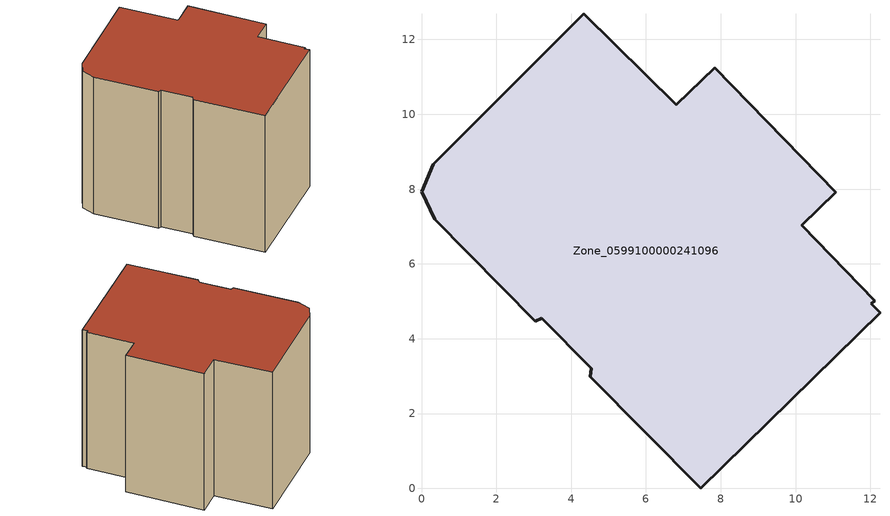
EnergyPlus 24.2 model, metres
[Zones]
Zone_0599100000241096
 floor ground (C_G): 12.03,4.93 12.26,4.7 7.46,0 4.51,2.98 4.54,3.21 3.22,4.54 3.05,4.46 0.35,7.19 0,7.93 0.31,8.66 4.34,12.69 6.81,10.25 7.84,11.25 11.08,7.91 10.16,7.03 12.12,5.01 z0
 wall outside (C_F): 0.31,8.66 0,7.93 0.35,7.19 3.05,4.46 3.22,4.54 4.54,3.21 4.51,2.98 7.46,0 12.26,4.7 12.03,4.93 12.12,5.01 10.16,7.03 11.08,7.91 7.84,11.25 6.81,10.25 4.34,12.69 0.31,8.66 z0:9.21
 roof outside (C_R): 12.26,4.7 12.03,4.93 12.12,5.01 10.16,7.03 11.08,7.91 7.84,11.25 6.81,10.25 4.34,12.69 0.31,8.66 0,7.93 0.35,7.19 3.05,4.46 3.22,4.54 4.54,3.21 4.51,2.98 7.46,0 z9.21
[BUILDING]
Pand.0599100000241096: North Axis=0; Terrain=City; Loads Convergence Tolerance Value=0.04; Temperature Convergence Tolerance Value=0.4; Solar Distribution=FullExterior; Maximum Number of Warmup Days=25; Minimum Number of Warmup Days=1
[Site:Location]
Rotterdam.The.Hague.AP_ZH_NLD Design_Conditions: Latitude=51.96; Longitude=4.45; Time Zone=1; Elevation=-4.5
[SITE:GROUNDTEMPERATURE:BUILDINGSURFACE]
18, 18, 18, 18, 18, 18, 18, 18, 18, 18, 18, 18
[MATERIAL] Thermal Absorptance=0.9; Solar Absorptance=0.7; Visible Absorptance=0.7
Name | Roughness | Thickness | Conductivity | Density | Specific Heat
G.TI.1946 | MediumSmooth | 0.15 | 1 | 540 | 1210
F.TI.1946 | Rough | 0.3 | 0.857143 | 1920 | 840
R.TI.1946 | MediumRough | 0.2 | 0.1 | 1500 | 1000
[CONSTRUCTION]
C_G: G.TI.1946
C_F: F.TI.1946
C_R: R.TI.1946
[ZONE]
Zone_0599100000241096: Type=1; Multiplier=1; Ceiling Height=Autocalculate; Volume=Autocalculate; Floor Area=autocalculate; Part of Total Floor Area=Yes
[ZONEINFILTRATION:DESIGNFLOWRATE]
Infil_Zone_0599100000241096: Zone or ZoneList or Space or SpaceList=Zone_0599100000241096; Schedule=AlwaysOn; Design Flow Rate Calculation Method=Flow/Area; Flow Rate per Floor Area=0.003; Constant Term Coefficient=1; Temperature Term Coefficient=0; Velocity Term Coefficient=0; Velocity Squared Term Coefficient=0
[HVACTEMPLATE:ZONE:IDEALLOADSAIRSYSTEM]
Zone_0599100000241096: Maximum Heating Supply Air Temperature=50; Minimum Cooling Supply Air Temperature=13; Maximum Heating Supply Air Humidity Ratio=0.0156; Minimum Cooling Supply Air Humidity Ratio=0.0077; Heating Limit=NoLimit; Cooling Limit=NoLimit; Dehumidification Control Type=ConstantSensibleHeatRatio; Cooling Sensible Heat Ratio=0.7; Dehumidification Setpoint=60; Humidification Control Type=None; Humidification Setpoint=30; Outdoor Air Method=None; Outdoor Air Flow Rate per Person=0.00944; Outdoor Air Flow Rate per Zone Floor Area=0; Outdoor Air Flow Rate per Zone=0; Demand Controlled Ventilation Type=None; Outdoor Air Economizer Type=NoEconomizer; Heat Recovery Type=None; Sensible Heat Recovery Effectiveness=0.7; Latent Heat Recovery Effectiveness=0.65
[ZONECONTROL:THERMOSTAT]
ThermostatControl_Zone_0599100000241096: Zone or ZoneList=Zone_0599100000241096; Control Type Schedule=DualSetpointControlType; Control 1=Thermostat_Zone_0599100000241096; Temperature Difference Between Cutout And Setpoint=0
[THERMOSTATSETPOINT:DUALSETPOINT]
Thermostat_Zone_0599100000241096: Heating Setpoint Temperature Schedule=HeatingSetpoint_Zone_0599100000241096; Cooling Setpoint Temperature Schedule=CoolingSetpoint_Zone_0599100000241096
[SCHEDULE:COMPACT]
HeatingSetpoint_Zone_0599100000241096: Through: 12/31, For: AllDays, Until: 24:00, 21
CoolingSetpoint_Zone_0599100000241096: Through: 12/31, For: AllDays, Until: 24:00, 24
DualSetpointControlType: Through: 12/31, For: AllDays, Until: 24:00, 4
AlwaysOn: Through: 12/31, For: AllDays, Until: 24:00, 1
